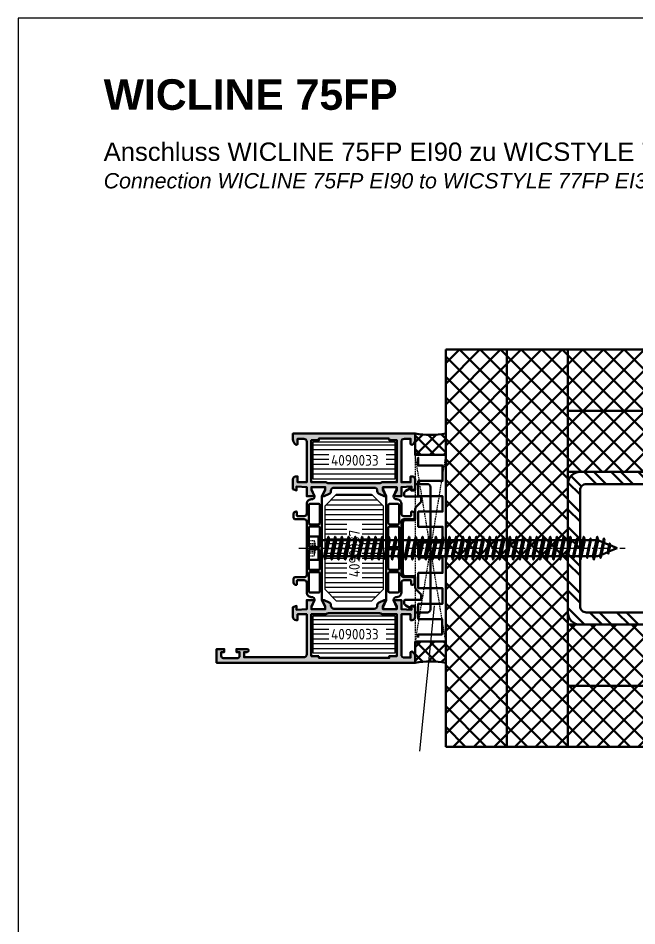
# Model space of a CAD drawing. Header units: millimetres. Extents: x -103 to 3427, y 224 to 818.
# Drawn here: x 3006.6 to 3209.1, y 521.1 to 818.1 of the extents above; entities that cross this region are included whole.
import ezdxf

# ---------------------------------------------------------------- set-up
doc = ezdxf.new("R2010")
doc.units = ezdxf.units.MM
doc.linetypes.add('CENTER', pattern=[7, 4, -1, 1, -1])
doc.linetypes.add('VERDECKT', pattern=[0.75, 0.5, -0.25])
for name, color, linetype in [('00TXT', 7, 'Continuous'), ('04TXT', 2, 'Continuous'), ('AM_6', 2, 'Continuous'), ('AM_8', 1, 'Continuous'), ('CENT_25', 40, 'CENTER'), ('HIDE_25', 3, 'VERDECKT'), ('WBC-GER-ENG', 7, 'Continuous')]:
    doc.layers.add(name, color=color, linetype=linetype)
for name, color, linetype, lineweight in [('AM_0', 7, 'Continuous', 50), ('AM_S', 7, 'Continuous', 50), ('AM_SP', 30, 'Continuous', 50), ('CONST25', 7, 'Continuous', 50), ('CONST35', 7, 'Continuous', 50), ('Cont3', 70, 'Continuous', 18), ('Docu-AM_8', 1, 'Continuous', 25), ('Visible (ISO)', 7, 'Continuous', 50)]:
    doc.layers.add(name, color=color, linetype=linetype, lineweight=lineweight)
doc.layers.add('BOUND_EXT', color=30, linetype='Continuous', plot=False)
doc.styles.get("Standard").update_dxf_attribs({"font": 'ISOCP.SHX'})
doc.styles.add('SWISS', font='swiss.ttf')
doc.styles.add('SWISSB', font='swissb.ttf')

# ---------------------------------------------------------------- blocks, each defined once
blk = doc.blocks.new('$$_EX')
at = {"layer": 'BOUND_EXT'}
for p, q in [((210, 297), (0, 297)), ((0, 297), (0, 0))]:
    blk.add_line(p, q, dxfattribs=at)
blk = doc.blocks.new('*X33')
at = {"color": 0}
for p, q in [((385.68, 70.82), (381.68, 74.82)), ((388.8, 70.82), (384.8, 74.82)), ((394.52, 70.82), (390.52, 74.82)), ((397.64, 70.82), (393.64, 74.82)), ((403.36, 70.82), (399.36, 74.82)), ((406.48, 70.82), (402.48, 74.82)), ((412.2, 70.82), (408.2, 74.82)), ((415.32, 70.82), (411.32, 74.82)), ((421.3, 70.55), (417.03, 74.82)), ((426.31, 68.67), (420.16, 74.82)), ((380.31, 67.35), (376.34, 71.32)), ((380.73, 70.05), (377.31, 73.47)), ((426.31, 65.54), (422.05, 69.8)), ((380.31, 61.63), (376.31, 65.63)), ((380.31, 58.51), (376.31, 62.51)), ((426.31, 59.83), (422.31, 63.83)), ((426.31, 56.7), (422.31, 60.7)), ((380.31, 52.79), (376.31, 56.79)), ((380.31, 49.67), (376.31, 53.67)), ((426.31, 50.99), (422.31, 54.99)), ((426.31, 47.86), (422.31, 51.86)), ((380.31, 43.96), (376.31, 47.96)), ((380.31, 40.83), (376.31, 44.83)), ((426.31, 42.15), (422.31, 46.15)), ((426.31, 39.03), (422.31, 43.03)), ((380.31, 35.12), (376.31, 39.12)), ((380.31, 31.99), (376.31, 35.99)), ((426.31, 33.31), (422.31, 37.31)), ((426.31, 30.19), (422.31, 34.19)), ((381.77, 24.82), (376.31, 30.28)), ((387.49, 24.82), (383.49, 28.82)), ((390.61, 24.82), (386.61, 28.82)), ((396.32, 24.82), (392.32, 28.82)), ((399.45, 24.82), (395.45, 28.82)), ((405.16, 24.82), (401.16, 28.82)), ((408.29, 24.82), (404.29, 28.82)), ((414, 24.82), (410, 28.82)), ((417.13, 24.82), (413.13, 28.82)), ((422.81, 24.85), (418.84, 28.82)), ((424.96, 25.82), (421.54, 29.24))]:
    blk.add_line(p, q, dxfattribs=at)
blk = doc.blocks.new('FR-BP')
at = {"layer": 'CONST25'}
h = blk.add_hatch(dxfattribs=at)
h.set_pattern_fill('ANSI37', color=256, scale=1.5, style=0)
h.set_pattern_definition([(45, (1708.403, 288.694), (-3.367596, 3.367596), []), (135, (1708.403, 288.694), (-3.367596, -3.367596), [])])
h.paths.add_polyline_path([(1442.49, 471.55), (1392.49, 471.55), (1392.49, 451.55), (1442.49, 451.55)])
h.paths.add_polyline_path([(1442.49, 451.55), (1392.49, 451.55), (1392.49, 431.55), (1442.49, 431.55)])
h.paths.add_polyline_path([(1462.49, 561.55), (1442.49, 561.55), (1442.49, 431.55), (1462.49, 431.55)])
h.paths.add_polyline_path([(1482.49, 561.55), (1462.49, 561.55), (1462.49, 431.55), (1482.49, 431.55)])
h.paths.add_polyline_path([(1442.49, 541.55), (1392.49, 541.55), (1392.49, 521.55), (1442.49, 521.55)])
h.paths.add_polyline_path([(1442.49, 561.55), (1392.49, 561.55), (1392.49, 541.55), (1442.49, 541.55)])
h.paths.add_polyline_path([(1392.49, 561.55), (1372.49, 561.55), (1372.49, 431.55), (1392.49, 431.55), (1392.49, 471.55)])
h.paths.add_polyline_path([(1372.49, 561.55), (1352.49, 561.55), (1352.49, 431.55), (1372.49, 431.55)])
at = {"layer": 'CONST35'}
for p, q in [((1392.49, 561.55), (1352.49, 561.55)), ((1352.49, 431.55), (1352.49, 561.55)), ((1372.49, 431.55), (1372.49, 561.55)), ((1392.49, 431.55), (1392.49, 561.55)), ((1442.49, 561.55), (1392.49, 561.55)), ((1442.49, 561.55), (1442.49, 431.55)), ((1482.49, 561.55), (1442.49, 561.55)), ((1442.49, 561.55), (1442.49, 521.55)), ((1462.49, 561.55), (1462.49, 431.55)), ((1482.49, 561.55), (1482.49, 431.55)), ((1442.49, 541.55), (1392.49, 541.55)), ((1442.49, 521.55), (1392.49, 521.55)), ((1392.49, 431.55), (1392.49, 471.55)), ((1392.49, 471.55), (1442.49, 471.55)), ((1392.49, 451.55), (1442.49, 451.55)), ((1352.49, 431.55), (1392.49, 431.55)), ((1392.49, 431.55), (1442.49, 431.55)), ((1442.49, 431.55), (1482.49, 431.55))]:
    blk.add_line(p, q, dxfattribs=at)
for points in [[(1438.49, 471.55), (1396.49, 471.55, -0.414214), (1392.49, 475.55), (1392.49, 517.55, -0.414214), (1396.49, 521.55), (1438.49, 521.55, -0.414214), (1442.49, 517.55), (1442.49, 475.55, -0.414214)], [(1436.49, 475.55), (1398.49, 475.55, -0.414214), (1396.49, 477.55), (1396.49, 515.55, -0.414214), (1398.49, 517.55), (1436.49, 517.55, -0.414214), (1438.49, 515.55), (1438.49, 477.55, -0.414214)]]:
    blk.add_lwpolyline(points, format="xyb", close=True, dxfattribs=at)
at = {"layer": 'CONST25', "xscale": -1}
blk.add_blockref('*X33', (1818.8, 446.74), dxfattribs=at)
blk = doc.blocks.new('4090037x')
at = {"layer": 'AM_8'}
h = blk.add_hatch(dxfattribs=at)
h.set_pattern_fill('ANSI31', color=256, scale=0.5, angle=45)
h.set_pattern_definition([(90, (-685.7828, -356.0314), (-1.5875, 3e-16), [])])
h.paths.add_polyline_path([(144.64, 1346.48), (140.84, 1350.28), (140.84, 1361.68), (144.64, 1365.48), (172.04, 1365.48), (175.84, 1361.68), (175.84, 1350.28), (172.04, 1346.48)])
at = {"layer": 'AM_6'}
blk.add_lwpolyline([(175.84, 1350.28), (172.04, 1346.48), (144.64, 1346.48), (140.84, 1350.28), (140.84, 1361.68), (144.64, 1365.48), (172.04, 1365.48), (175.84, 1361.68), (175.84, 1350.33)], dxfattribs=at)
at = {"layer": '04TXT', "insert": (148.61, 1357.62), "char_height": 3.5, "attachment_point": 1, "bg_fill": 3, "box_fill_scale": 1.2, "bg_fill_color": 256, "bg_fill_transparency": 0}
blk.add_mtext_dynamic_manual_height_columns('{\\C7;4090037}', width=17.6993, gutter_width=12.5, heights=[3.5], dxfattribs=at)
blk = doc.blocks.new('4090033x')
at = {"layer": 'AM_8'}
h = blk.add_hatch(dxfattribs=at)
h.set_pattern_fill('ANSI31', color=256, scale=0.5, angle=45)
h.set_pattern_definition([(90, (-662.6117, -355.7814), (-1.5875, 3e-16), [])])
h.paths.add_polyline_path([(123.89, 1342.48), (135.89, 1342.48), (135.89, 1369.48), (123.89, 1369.48)])
at = {"layer": 'AM_6'}
blk.add_lwpolyline([(123.89, 1342.48), (135.89, 1342.48), (135.89, 1369.48), (123.89, 1369.48)], close=True, dxfattribs=at)
at = {"layer": '04TXT', "insert": (128.04, 1348.45), "char_height": 3.5, "attachment_point": 1, "rotation": 90, "bg_fill": 3, "box_fill_scale": 1.2, "bg_fill_color": 256, "bg_fill_transparency": 0}
blk.add_mtext_dynamic_manual_height_columns('{\\C7;4090033}', width=17.3352, gutter_width=12.5, heights=[3.5], dxfattribs=at)
blk = doc.blocks.new('Schraube')
at = {"layer": 'CENT_25'}
blk.add_line((4235.9, 1223.88), (4129.07, 1223.88), dxfattribs=at)
at = {"layer": 'CONST25'}
for p, q in [((4131.76, 1223.88), (4134.02, 1224.82)), ((4131.76, 1223.88), (4134.49, 1222.75)), ((4134.02, 1224.82), (4134.49, 1222.75)), ((4134.32, 1224.94), (4136.1, 1225.68)), ((4134.32, 1224.94), (4134.84, 1222.61)), ((4136.37, 1225.79), (4137.99, 1226.46)), ((4138.56, 1226.53), (4140.32, 1226.53)), ((4140.61, 1226.53), (4142.37, 1226.53)), ((4142.96, 1226.53), (4144.72, 1226.53)), ((4145.01, 1226.53), (4146.77, 1226.53)), ((4147.36, 1226.53), (4148.97, 1226.53)), ((4149.56, 1226.53), (4151.17, 1226.53)), ((4151.76, 1226.53), (4153.37, 1226.53)), ((4153.96, 1226.53), (4155.57, 1226.53)), ((4156.16, 1226.53), (4157.77, 1226.53)), ((4158.36, 1226.53), (4159.97, 1226.53)), ((4160.56, 1226.53), (4162.17, 1226.53)), ((4162.76, 1226.53), (4164.37, 1226.53)), ((4164.96, 1226.53), (4166.57, 1226.53)), ((4167.16, 1226.53), (4168.77, 1226.53)), ((4169.36, 1226.53), (4170.97, 1226.53)), ((4171.56, 1226.53), (4173.17, 1226.53)), ((4173.76, 1226.53), (4175.37, 1226.53)), ((4175.96, 1226.53), (4177.57, 1226.53)), ((4178.16, 1226.53), (4179.77, 1226.53)), ((4180.36, 1226.53), (4181.97, 1226.53)), ((4182.56, 1226.53), (4184.17, 1226.53)), ((4184.76, 1226.53), (4186.37, 1226.53)), ((4186.96, 1226.53), (4188.57, 1226.53)), ((4189.16, 1226.53), (4190.77, 1226.53)), ((4191.36, 1226.53), (4192.97, 1226.53)), ((4193.56, 1226.53), (4195.17, 1226.53)), ((4195.76, 1226.53), (4197.37, 1226.53)), ((4197.96, 1226.53), (4199.57, 1226.53)), ((4200.16, 1226.53), (4201.77, 1226.53)), ((4202.36, 1226.53), (4203.97, 1226.53)), ((4204.56, 1226.53), (4206.17, 1226.53)), ((4206.76, 1226.53), (4208.37, 1226.53)), ((4208.96, 1226.53), (4210.57, 1226.53)), ((4211.16, 1226.53), (4212.77, 1226.53)), ((4213.36, 1226.53), (4214.97, 1226.53)), ((4215.56, 1226.53), (4217.17, 1226.53)), ((4217.76, 1226.53), (4219.37, 1226.53)), ((4219.96, 1226.53), (4221.57, 1226.53)), ((4222.16, 1226.53), (4223.77, 1226.53)), ((4224.36, 1226.53), (4225.97, 1226.53)), ((4226.56, 1226.53), (4229.56, 1226.53)), ((4134.84, 1222.61), (4136.91, 1221.75)), ((4137.23, 1221.62), (4138.16, 1221.23)), ((4138.16, 1221.23), (4139.07, 1221.23)), ((4139.66, 1221.23), (4141.42, 1221.23)), ((4141.71, 1221.23), (4143.47, 1221.23)), ((4144.06, 1221.23), (4145.82, 1221.23)), ((4146.11, 1221.23), (4147.87, 1221.23)), ((4148.46, 1221.23), (4150.07, 1221.23)), ((4150.66, 1221.23), (4152.27, 1221.23)), ((4152.86, 1221.23), (4154.47, 1221.23)), ((4155.06, 1221.23), (4156.67, 1221.23)), ((4157.26, 1221.23), (4158.87, 1221.23)), ((4159.46, 1221.23), (4161.07, 1221.23)), ((4161.66, 1221.23), (4163.27, 1221.23)), ((4163.86, 1221.23), (4165.47, 1221.23)), ((4166.06, 1221.23), (4167.67, 1221.23)), ((4168.26, 1221.23), (4169.87, 1221.23)), ((4170.46, 1221.23), (4172.07, 1221.23)), ((4172.66, 1221.23), (4174.27, 1221.23)), ((4174.86, 1221.23), (4176.47, 1221.23)), ((4177.06, 1221.23), (4178.67, 1221.23)), ((4179.26, 1221.23), (4180.87, 1221.23)), ((4181.46, 1221.23), (4183.07, 1221.23)), ((4183.66, 1221.23), (4185.27, 1221.23)), ((4185.86, 1221.23), (4187.47, 1221.23)), ((4188.06, 1221.23), (4189.67, 1221.23)), ((4190.26, 1221.23), (4191.87, 1221.23)), ((4192.46, 1221.23), (4194.07, 1221.23)), ((4194.66, 1221.23), (4196.27, 1221.23)), ((4196.86, 1221.23), (4198.47, 1221.23)), ((4199.06, 1221.23), (4200.67, 1221.23)), ((4201.26, 1221.23), (4202.87, 1221.23)), ((4203.46, 1221.23), (4205.07, 1221.23)), ((4205.66, 1221.23), (4207.27, 1221.23)), ((4207.86, 1221.23), (4209.47, 1221.23)), ((4210.06, 1221.23), (4211.67, 1221.23)), ((4212.26, 1221.23), (4213.87, 1221.23)), ((4214.46, 1221.23), (4216.07, 1221.23)), ((4216.66, 1221.23), (4218.27, 1221.23)), ((4218.86, 1221.23), (4220.47, 1221.23)), ((4221.06, 1221.23), (4222.67, 1221.23)), ((4223.26, 1221.23), (4224.87, 1221.23)), ((4225.46, 1221.23), (4227.07, 1221.23)), ((4227.66, 1221.23), (4229.56, 1221.23))]:
    blk.add_line(p, q, dxfattribs=at)
for points in [[(4135.92, 1226.53), (4137.02, 1221.23), (4137.16, 1220.68), (4137.31, 1221.23), (4136.21, 1226.53), (4136.06, 1227.08)], [(4139.66, 1221.23), (4138.56, 1226.53), (4138.26, 1227.63), (4137.97, 1226.53), (4139.07, 1221.23), (4139.36, 1220.13)], [(4140.32, 1226.53), (4141.42, 1221.23), (4141.56, 1220.68), (4141.71, 1221.23), (4140.61, 1226.53), (4140.46, 1227.08)], [(4144.06, 1221.23), (4142.96, 1226.53), (4142.66, 1227.63), (4142.37, 1226.53), (4143.47, 1221.23), (4143.76, 1220.13)], [(4144.72, 1226.53), (4145.82, 1221.23), (4145.96, 1220.68), (4146.11, 1221.23), (4145.01, 1226.53), (4144.86, 1227.08)], [(4148.46, 1221.23), (4147.36, 1226.53), (4147.06, 1227.63), (4146.77, 1226.53), (4147.87, 1221.23), (4148.16, 1220.13)], [(4150.66, 1221.23), (4149.56, 1226.53), (4149.26, 1227.63), (4148.97, 1226.53), (4150.07, 1221.23), (4150.36, 1220.13)], [(4152.86, 1221.23), (4151.76, 1226.53), (4151.46, 1227.63), (4151.17, 1226.53), (4152.27, 1221.23), (4152.56, 1220.13)], [(4155.06, 1221.23), (4153.96, 1226.53), (4153.66, 1227.63), (4153.37, 1226.53), (4154.47, 1221.23), (4154.76, 1220.13)], [(4157.26, 1221.23), (4156.16, 1226.53), (4155.86, 1227.63), (4155.57, 1226.53), (4156.67, 1221.23), (4156.96, 1220.13)], [(4159.46, 1221.23), (4158.36, 1226.53), (4158.06, 1227.63), (4157.77, 1226.53), (4158.87, 1221.23), (4159.16, 1220.13)], [(4161.66, 1221.23), (4160.56, 1226.53), (4160.26, 1227.63), (4159.97, 1226.53), (4161.07, 1221.23), (4161.36, 1220.13)], [(4163.86, 1221.23), (4162.76, 1226.53), (4162.46, 1227.63), (4162.17, 1226.53), (4163.27, 1221.23), (4163.56, 1220.13)], [(4166.06, 1221.23), (4164.96, 1226.53), (4164.66, 1227.63), (4164.37, 1226.53), (4165.47, 1221.23), (4165.76, 1220.13)], [(4168.26, 1221.23), (4167.16, 1226.53), (4166.86, 1227.63), (4166.57, 1226.53), (4167.67, 1221.23), (4167.96, 1220.13)], [(4170.46, 1221.23), (4169.36, 1226.53), (4169.06, 1227.63), (4168.77, 1226.53), (4169.87, 1221.23), (4170.16, 1220.13)], [(4172.66, 1221.23), (4171.56, 1226.53), (4171.26, 1227.63), (4170.97, 1226.53), (4172.07, 1221.23), (4172.36, 1220.13)], [(4174.86, 1221.23), (4173.76, 1226.53), (4173.46, 1227.63), (4173.17, 1226.53), (4174.27, 1221.23), (4174.56, 1220.13)], [(4177.06, 1221.23), (4175.96, 1226.53), (4175.66, 1227.63), (4175.37, 1226.53), (4176.47, 1221.23), (4176.76, 1220.13)], [(4179.26, 1221.23), (4178.16, 1226.53), (4177.86, 1227.63), (4177.57, 1226.53), (4178.67, 1221.23), (4178.96, 1220.13)], [(4181.46, 1221.23), (4180.36, 1226.53), (4180.06, 1227.63), (4179.77, 1226.53), (4180.87, 1221.23), (4181.16, 1220.13)], [(4183.66, 1221.23), (4182.56, 1226.53), (4182.26, 1227.63), (4181.97, 1226.53), (4183.07, 1221.23), (4183.36, 1220.13)], [(4185.86, 1221.23), (4184.76, 1226.53), (4184.46, 1227.63), (4184.17, 1226.53), (4185.27, 1221.23), (4185.56, 1220.13)], [(4188.06, 1221.23), (4186.96, 1226.53), (4186.66, 1227.63), (4186.37, 1226.53), (4187.47, 1221.23), (4187.76, 1220.13)], [(4190.26, 1221.23), (4189.16, 1226.53), (4188.86, 1227.63), (4188.57, 1226.53), (4189.67, 1221.23), (4189.96, 1220.13)], [(4192.46, 1221.23), (4191.36, 1226.53), (4191.06, 1227.63), (4190.77, 1226.53), (4191.87, 1221.23), (4192.16, 1220.13)], [(4194.66, 1221.23), (4193.56, 1226.53), (4193.26, 1227.63), (4192.97, 1226.53), (4194.07, 1221.23), (4194.36, 1220.13)], [(4196.86, 1221.23), (4195.76, 1226.53), (4195.46, 1227.63), (4195.17, 1226.53), (4196.27, 1221.23), (4196.56, 1220.13)], [(4199.06, 1221.23), (4197.96, 1226.53), (4197.66, 1227.63), (4197.37, 1226.53), (4198.47, 1221.23), (4198.76, 1220.13)], [(4201.26, 1221.23), (4200.16, 1226.53), (4199.86, 1227.63), (4199.57, 1226.53), (4200.67, 1221.23), (4200.96, 1220.13)], [(4203.46, 1221.23), (4202.36, 1226.53), (4202.06, 1227.63), (4201.77, 1226.53), (4202.87, 1221.23), (4203.16, 1220.13)], [(4205.66, 1221.23), (4204.56, 1226.53), (4204.26, 1227.63), (4203.97, 1226.53), (4205.07, 1221.23), (4205.36, 1220.13)], [(4207.86, 1221.23), (4206.76, 1226.53), (4206.46, 1227.63), (4206.17, 1226.53), (4207.27, 1221.23), (4207.56, 1220.13)], [(4210.06, 1221.23), (4208.96, 1226.53), (4208.66, 1227.63), (4208.37, 1226.53), (4209.47, 1221.23), (4209.76, 1220.13)], [(4212.26, 1221.23), (4211.16, 1226.53), (4210.86, 1227.63), (4210.57, 1226.53), (4211.67, 1221.23), (4211.96, 1220.13)], [(4214.46, 1221.23), (4213.36, 1226.53), (4213.06, 1227.63), (4212.77, 1226.53), (4213.87, 1221.23), (4214.16, 1220.13)], [(4216.66, 1221.23), (4215.56, 1226.53), (4215.26, 1227.63), (4214.97, 1226.53), (4216.07, 1221.23), (4216.36, 1220.13)], [(4218.86, 1221.23), (4217.76, 1226.53), (4217.46, 1227.63), (4217.17, 1226.53), (4218.27, 1221.23), (4218.56, 1220.13)], [(4221.06, 1221.23), (4219.96, 1226.53), (4219.66, 1227.63), (4219.37, 1226.53), (4220.47, 1221.23), (4220.76, 1220.13)], [(4223.26, 1221.23), (4222.16, 1226.53), (4221.86, 1227.63), (4221.57, 1226.53), (4222.67, 1221.23), (4222.96, 1220.13)], [(4225.46, 1221.23), (4224.36, 1226.53), (4224.06, 1227.63), (4223.77, 1226.53), (4224.87, 1221.23), (4225.16, 1220.13)], [(4227.66, 1221.23), (4226.56, 1226.53), (4226.26, 1227.63), (4225.97, 1226.53), (4227.07, 1221.23), (4227.36, 1220.13)]]:
    blk.add_lwpolyline(points, close=True, dxfattribs=at)
blk.add_lwpolyline([(4233.06, 1227.73), (4229.56, 1227.73), (4229.56, 1220.03), (4233.06, 1220.03, 0.414214), (4233.36, 1220.33), (4233.36, 1227.43, 0.414214)], format="xyb", close=True, dxfattribs=at)
for points in [[(4134.02, 1224.82), (4134.19, 1225.43), (4134.32, 1224.94)], [(4134.49, 1222.75), (4134.68, 1222.04), (4134.84, 1222.61)]]:
    blk.add_lwpolyline(points, dxfattribs=at)
at = {"layer": 'HIDE_25', "linetype": 'VERDECKT'}
for points in [[(4230.93, 1226.38), (4230.33, 1223.88)], [(4230.93, 1221.38), (4230.33, 1223.88)], [(4233.28, 1225.38), (4230.88, 1225.38)], [(4233.36, 1226.38), (4230.93, 1226.38)], [(4233.36, 1224.88), (4230.93, 1224.88)], [(4233.28, 1222.38), (4230.88, 1222.38)], [(4233.36, 1222.88), (4230.93, 1222.88)], [(4233.36, 1221.38), (4230.93, 1221.38)]]:
    blk.add_lwpolyline(points, dxfattribs=at)
for centre, radius, start, end in [((4239.03, 1223.88), 8.16, 172.9585, 187.0415), ((4235.73, 1225.63), 4.85, 171.1052, 188.8948), ((4236.72, 1223.88), 3.5, 163.4149, 196.5851), ((4235.73, 1222.13), 4.85, 171.1052, 188.8948)]:
    blk.add_arc(centre, radius, start, end, dxfattribs=at)
at = {"layer": 'HIDE_25'}
for centre in [(4236.12, 1225.63), (4236.12, 1222.13)]:
    blk.add_arc(centre, 2.86, 164.786, 195.214, dxfattribs=at)
blk = doc.blocks.new('4940171x')
at = {"layer": 'Visible (ISO)'}
for p, q in [((5068.93, -4011.71), (5067.59, -4012.48)), ((5069.19, -4011.67), (5069.08, -4011.67)), ((5069.29, -4012.22), (5069.29, -4011.77)), ((5070.49, -4012.32), (5069.39, -4012.32)), ((5070.69, -4010.42), (5070.69, -4012.12)), ((5074.69, -4010.22), (5070.89, -4010.22)), ((5075.69, -4011.22), (5075.69, -4051.22)), ((5067.09, -4013.34), (5067.09, -4014.07)), ((5067.29, -4014.27), (5072.49, -4014.27)), ((5072.69, -4014.47), (5072.69, -4015.93)), ((5072.63, -4016.08), (5070.99, -4017.72)), ((5070.69, -4018.43), (5070.69, -4021.82)), ((5066.69, -4023.02), (5066.69, -4039.42)), ((5070.49, -4022.02), (5067.69, -4022.02)), ((5070.49, -4040.42), (5067.69, -4040.42)), ((5070.69, -4044), (5070.69, -4040.62)), ((5072.63, -4046.36), (5070.99, -4044.71)), ((5072.69, -4047.97), (5072.69, -4046.5)), ((5067.09, -4049.09), (5067.09, -4048.37)), ((5067.29, -4048.17), (5072.49, -4048.17)), ((5068.93, -4050.73), (5067.59, -4049.96)), ((5069.19, -4050.77), (5069.08, -4050.77)), ((5069.29, -4050.22), (5069.29, -4050.67)), ((5070.49, -4050.12), (5069.39, -4050.12)), ((5070.69, -4052.02), (5070.69, -4050.32)), ((5074.69, -4052.22), (5070.89, -4052.22))]:
    blk.add_line(p, q, dxfattribs=at)
for centre, radius, start, end in [((5069.08, -4011.97), 0.3, 90, 120), ((5069.19, -4011.77), 0.1, 0, 90), ((5069.39, -4012.22), 0.1, 180, 270), ((5070.49, -4012.12), 0.2, 270, 0), ((5070.89, -4010.42), 0.2, 90, 180), ((5074.69, -4011.22), 1, 0, 90), ((5068.09, -4013.34), 1, 120, 180), ((5067.29, -4014.07), 0.2, 180, 270), ((5072.49, -4014.47), 0.2, 0, 90), ((5071.69, -4018.43), 1, 135, 180), ((5072.49, -4015.93), 0.2, 315, 0), ((5067.69, -4023.02), 1, 90, 180), ((5070.49, -4021.82), 0.2, 270, 0), ((5067.69, -4039.42), 1, 180, 270), ((5070.49, -4040.62), 0.2, 0, 90), ((5071.69, -4044), 1, 180, 225), ((5072.49, -4047.97), 0.2, 270, 0), ((5072.49, -4046.5), 0.2, 0, 45), ((5067.29, -4048.37), 0.2, 90, 180), ((5068.09, -4049.09), 1, 180, 240), ((5069.08, -4050.47), 0.3, 240, 270), ((5069.19, -4050.67), 0.1, 270, 0), ((5069.39, -4050.22), 0.1, 90, 180), ((5070.49, -4050.32), 0.2, 0, 90), ((5070.89, -4052.02), 0.2, 180, 270), ((5074.69, -4051.22), 1, 270, 0)]:
    blk.add_arc(centre, radius, start, end, dxfattribs=at)
blk = doc.blocks.new('A-1311073_docu_wos')
at = {"layer": 'Docu-AM_8'}
h = blk.add_hatch(color=256, dxfattribs=at)
edge = h.paths.add_edge_path()
edge.add_line((20.5, 29.8), (19.77, 28.19))
edge.add_arc((18.86, 28.6), 1, 270, 335.556, ccw=False)
edge.add_line((18.86, 27.6), (18.7, 27.6))
edge.add_arc((18.7, 26.6), 1, 90, 180)
edge.add_line((17.7, 26.6), (17.7, 13.4))
edge.add_arc((18.7, 13.4), 1, 180, 270)
edge.add_line((18.7, 12.4), (18.86, 12.4))
edge.add_arc((18.86, 11.4), 1, 24.444, 90, ccw=False)
edge.add_line((19.77, 11.81), (20.5, 10.2))
edge.add_line((20.5, 10.2), (20.5, 9.5))
edge.add_line((20.5, 9.5), (18.3, 10.5))
edge.add_line((18.3, 10.5), (17.5, 10.5))
edge.add_line((17.5, 10.5), (17.5, 6.1))
edge.add_line((17.5, 6.1), (18.3, 6.1))
edge.add_line((18.3, 6.1), (20.5, 7.1))
edge.add_line((20.5, 7.1), (20.5, 4.5))
edge.add_line((20.5, 4.5), (17.5, 4.5))
edge.add_line((17.5, 4.5), (17.28, 1.2))
edge.add_line((17.28, 1.2), (18.59, 1.2))
edge.add_line((18.59, 1.2), (18.15, 0))
edge.add_line((18.15, 0), (15, 0))
edge.add_arc((15, 1), 1, 180, 270, ccw=False)
edge.add_line((14, 1), (14, 1.5))
edge.add_line((14, 1.5), (15.9, 1.5))
edge.add_line((15.9, 1.5), (15.9, 4.5))
edge.add_line((15.9, 4.5), (2.7, 4.5))
edge.add_arc((2.7, 3.5), 1, 90, 180)
edge.add_line((1.7, 3.5), (1.7, 1.5))
edge.add_line((1.7, 1.5), (3.5, 1.5))
edge.add_line((3.5, 1.5), (3.71, 0.99))
edge.add_line((3.71, 0.99), (3.31, 0.59))
edge.add_arc((1.9, 2), 2, 270, 315, ccw=False)
edge.add_line((1.9, 0), (0, 0))
edge.add_line((0, 0), (0, 65))
edge.add_line((0, 65), (4.5, 65))
edge.add_line((4.5, 65), (4.5, 62.5))
edge.add_line((4.5, 62.5), (3.5, 62.5))
edge.add_line((3.5, 62.5), (3.5, 63.5))
edge.add_line((3.5, 63.5), (2.3, 63.5))
edge.add_arc((2.3, 62.7), 0.8, 90, 180)
edge.add_line((1.5, 62.7), (1.5, 58.3))
edge.add_arc((2.3, 58.3), 0.8, 180, 270)
edge.add_line((2.3, 57.5), (3.5, 57.5))
edge.add_line((3.5, 57.5), (3.5, 58.5))
edge.add_line((3.5, 58.5), (4.5, 58.5))
edge.add_line((4.5, 58.5), (4.5, 55))
edge.add_arc((4, 55), 0.5, -180, 0, ccw=False)
edge.add_line((3.5, 55), (3.5, 56))
edge.add_line((3.5, 56), (1.8, 56))
edge.add_line((1.8, 56), (1.8, 36.5))
edge.add_arc((2.8, 36.5), 1, 180, 270)
edge.add_line((2.8, 35.5), (15.9, 35.5))
edge.add_line((15.9, 35.5), (15.9, 38.5))
edge.add_line((15.9, 38.5), (14, 38.5))
edge.add_line((14, 38.5), (14, 39))
edge.add_arc((15, 39), 1, 90, 180, ccw=False)
edge.add_line((15, 40), (18.15, 40))
edge.add_line((18.15, 40), (18.59, 38.8))
edge.add_line((18.59, 38.8), (17.28, 38.8))
edge.add_line((17.28, 38.8), (17.5, 35.5))
edge.add_line((17.5, 35.5), (20.5, 35.5))
edge.add_line((20.5, 35.5), (20.5, 32.9))
edge.add_line((20.5, 32.9), (18.3, 33.9))
edge.add_line((18.3, 33.9), (17.5, 33.9))
edge.add_line((17.5, 33.9), (17.5, 29.5))
edge.add_line((17.5, 29.5), (18.3, 29.5))
edge.add_line((18.3, 29.5), (20.5, 30.5))
edge.add_line((20.5, 30.5), (20.5, 29.8))
edge = h.paths.add_edge_path(flags=0)
edge.add_line((2.2, 31.5), (2.2, 34))
edge.add_line((2.2, 34), (15.9, 34))
edge.add_line((15.9, 34), (15.9, 29.65))
edge.add_arc((17.95, 29.65), 2.05, 180, 205.6256)
edge.add_arc((15.2, 28.33), 1, 0, 25.6256, ccw=False)
edge.add_line((16.2, 28.33), (16.2, 11.67))
edge.add_arc((15.2, 11.67), 1, -25.6256, 0, ccw=False)
edge.add_arc((17.95, 10.35), 2.05, 154.3744, 180)
edge.add_line((15.9, 10.35), (15.9, 6))
edge.add_line((15.9, 6), (2.2, 6))
edge.add_line((2.2, 6), (2.2, 8.5))
edge.add_line((2.2, 8.5), (1.6, 8.5))
edge.add_line((1.6, 8.5), (1.6, 31.5))
edge.add_line((1.6, 31.5), (2.2, 31.5))
h = blk.add_hatch(color=256, dxfattribs=at)
edge = h.paths.add_edge_path()
edge.add_line((54.5, 29.8), (54.5, 30.5))
edge.add_line((54.5, 30.5), (56.7, 29.5))
edge.add_line((56.7, 29.5), (57.5, 29.5))
edge.add_line((57.5, 29.5), (57.5, 33.9))
edge.add_line((57.5, 33.9), (56.7, 33.9))
edge.add_line((56.7, 33.9), (54.5, 32.9))
edge.add_line((54.5, 32.9), (54.5, 35.5))
edge.add_line((54.5, 35.5), (57.5, 35.5))
edge.add_line((57.5, 35.5), (57.72, 38.8))
edge.add_line((57.72, 38.8), (56.41, 38.8))
edge.add_line((56.41, 38.8), (56.85, 40))
edge.add_line((56.85, 40), (60, 40))
edge.add_arc((60, 39), 1, 360, 450, ccw=False)
edge.add_line((61, 39), (61, 38.5))
edge.add_line((61, 38.5), (59.1, 38.5))
edge.add_line((59.1, 38.5), (59.1, 35.5))
edge.add_line((59.1, 35.5), (72.3, 35.5))
edge.add_arc((72.3, 36.5), 1, 270, 360)
edge.add_line((73.3, 36.5), (73.3, 38.5))
edge.add_line((73.3, 38.5), (71.5, 38.5))
edge.add_line((71.5, 38.5), (71.29, 39.01))
edge.add_line((71.29, 39.01), (71.69, 39.41))
edge.add_arc((73.1, 38), 2, 450, 495, ccw=False)
edge.add_line((73.1, 40), (75, 40))
edge.add_line((75, 40), (75, 0))
edge.add_line((75, 0), (73.1, 0))
edge.add_arc((73.1, 2), 2, 225, 270, ccw=False)
edge.add_line((71.69, 0.59), (71.29, 0.99))
edge.add_line((71.29, 0.99), (71.5, 1.5))
edge.add_line((71.5, 1.5), (73.3, 1.5))
edge.add_line((73.3, 1.5), (73.3, 3.5))
edge.add_arc((72.3, 3.5), 1, 360, 450)
edge.add_line((72.3, 4.5), (59.1, 4.5))
edge.add_line((59.1, 4.5), (59.1, 1.5))
edge.add_line((59.1, 1.5), (61, 1.5))
edge.add_line((61, 1.5), (61, 1))
edge.add_arc((60, 1), 1, 270, 360, ccw=False)
edge.add_line((60, 0), (56.85, 0))
edge.add_line((56.85, 0), (56.41, 1.2))
edge.add_line((56.41, 1.2), (57.72, 1.2))
edge.add_line((57.72, 1.2), (57.5, 4.5))
edge.add_line((57.5, 4.5), (54.5, 4.5))
edge.add_line((54.5, 4.5), (54.5, 7.1))
edge.add_line((54.5, 7.1), (56.7, 6.1))
edge.add_line((56.7, 6.1), (57.5, 6.1))
edge.add_line((57.5, 6.1), (57.5, 10.5))
edge.add_line((57.5, 10.5), (56.7, 10.5))
edge.add_line((56.7, 10.5), (54.5, 9.5))
edge.add_line((54.5, 9.5), (54.5, 10.2))
edge.add_line((54.5, 10.2), (55.23, 11.81))
edge.add_arc((56.14, 11.4), 1, 450, 515.556, ccw=False)
edge.add_line((56.14, 12.4), (56.3, 12.4))
edge.add_arc((56.3, 13.4), 1, 270, 360)
edge.add_line((57.3, 13.4), (57.3, 26.6))
edge.add_arc((56.3, 26.6), 1, 360, 450)
edge.add_line((56.3, 27.6), (56.14, 27.6))
edge.add_arc((56.14, 28.6), 1, 204.444, 270, ccw=False)
edge.add_line((55.23, 28.19), (54.5, 29.8))
edge = h.paths.add_edge_path(flags=0)
edge.add_line((73.4, 8.5), (73.4, 31.5))
edge.add_line((73.4, 31.5), (72.8, 31.5))
edge.add_line((72.8, 31.5), (72.8, 34))
edge.add_line((72.8, 34), (59.1, 34))
edge.add_line((59.1, 34), (59.1, 29.65))
edge.add_arc((57.05, 29.65), 2.05, 334.3744, 360, ccw=False)
edge.add_arc((59.8, 28.33), 1, 514.3744, 540)
edge.add_line((58.8, 28.33), (58.8, 11.67))
edge.add_arc((59.8, 11.67), 1, 540, 565.6256)
edge.add_arc((57.05, 10.35), 2.05, 360, 385.6256, ccw=False)
edge.add_line((59.1, 10.35), (59.1, 6))
edge.add_line((59.1, 6), (72.8, 6))
edge.add_line((72.8, 6), (72.8, 8.5))
edge.add_line((72.8, 8.5), (73.4, 8.5))
at = {"layer": 'AM_S'}
for points in [[(20.5, 29.8), (19.77, 28.19, -0.294108), (18.86, 27.6), (18.7, 27.6, 0.414214), (17.7, 26.6), (17.7, 13.4, 0.414214), (18.7, 12.4), (18.86, 12.4, -0.294108), (19.77, 11.81), (20.5, 10.2), (20.5, 9.5), (18.3, 10.5), (17.5, 10.5), (17.5, 6.1), (18.3, 6.1), (20.5, 7.1), (20.5, 4.5), (17.5, 4.5), (17.28, 1.2), (18.59, 1.2), (18.15, 0), (15, 0, -0.414214), (14, 1), (14, 1.5), (15.9, 1.5), (15.9, 4.5), (2.7, 4.5, 0.414214), (1.7, 3.5), (1.7, 1.5), (3.5, 1.5), (3.71, 0.99), (3.31, 0.59, -0.198912), (1.9, 0), (0, 0), (0, 65), (4.5, 65), (4.5, 62.5), (3.5, 62.5), (3.5, 63.5), (2.3, 63.5, 0.414214), (1.5, 62.7), (1.5, 58.3, 0.414214), (2.3, 57.5), (3.5, 57.5), (3.5, 58.5), (4.5, 58.5), (4.5, 55, -1), (3.5, 55), (3.5, 56), (1.8, 56), (1.8, 36.5, 0.414214), (2.8, 35.5), (15.9, 35.5), (15.9, 38.5), (14, 38.5), (14, 39, -0.414214), (15, 40), (18.15, 40), (18.59, 38.8), (17.28, 38.8), (17.5, 35.5), (20.5, 35.5), (20.5, 32.9), (18.3, 33.9), (17.5, 33.9), (17.5, 29.5), (18.3, 29.5), (20.5, 30.5), (20.5, 29.8)], [(54.5, 29.8), (54.5, 30.5), (56.7, 29.5), (57.5, 29.5), (57.5, 33.9), (56.7, 33.9), (54.5, 32.9), (54.5, 35.5), (57.5, 35.5), (57.72, 38.8), (56.41, 38.8), (56.85, 40), (60, 40, -0.414214), (61, 39), (61, 38.5), (59.1, 38.5), (59.1, 35.5), (72.3, 35.5, 0.414214), (73.3, 36.5), (73.3, 38.5), (71.5, 38.5), (71.29, 39.01), (71.69, 39.41, -0.198912), (73.1, 40), (75, 40), (75, 0), (73.1, 0, -0.198912), (71.69, 0.59), (71.29, 0.99), (71.5, 1.5), (73.3, 1.5), (73.3, 3.5, 0.414214), (72.3, 4.5), (59.1, 4.5), (59.1, 1.5), (61, 1.5), (61, 1, -0.414214), (60, 0), (56.85, 0), (56.41, 1.2), (57.72, 1.2), (57.5, 4.5), (54.5, 4.5), (54.5, 7.1), (56.7, 6.1), (57.5, 6.1), (57.5, 10.5), (56.7, 10.5), (54.5, 9.5), (54.5, 10.2), (55.23, 11.81, -0.294108), (56.14, 12.4), (56.3, 12.4, 0.414214), (57.3, 13.4), (57.3, 26.6, 0.414214), (56.3, 27.6), (56.14, 27.6, -0.294108), (55.23, 28.19), (54.5, 29.8)], [(2.2, 31.5), (2.2, 34), (15.9, 34), (15.9, 29.65, 0.112281), (16.1, 28.76, -0.112281), (16.2, 28.33), (16.2, 11.67, -0.112281), (16.1, 11.24, 0.112281), (15.9, 10.35), (15.9, 6), (2.2, 6), (2.2, 8.5), (1.6, 8.5), (1.6, 31.5), (2.2, 31.5)], [(73.4, 8.5), (73.4, 31.5), (72.8, 31.5), (72.8, 34), (59.1, 34), (59.1, 29.65, -0.112281), (58.9, 28.76, 0.112281), (58.8, 28.33), (58.8, 11.67, 0.112281), (58.9, 11.24, -0.112281), (59.1, 10.35), (59.1, 6), (72.8, 6), (72.8, 8.5), (73.4, 8.5)]]:
    blk.add_lwpolyline(points, format="xyb", close=True, dxfattribs=at)
at = {"layer": 'AM_SP'}
for points in [[(54.5, 32.9), (54.5, 32.95), (56.5, 33.95), (57.5, 33.95), (57.5, 29.45), (56.5, 29.45), (54.5, 30.45), (54.5, 30.5), (20.5, 30.5), (20.5, 30.45), (18.5, 29.45), (17.5, 29.45), (17.5, 33.95), (18.5, 33.95), (20.5, 32.95), (20.5, 32.9, 0.414214), (21.5, 33.9), (21.5, 34, -0.414214), (23, 35.5), (26.2, 35.5, 0.414214), (27, 36.3), (27, 38.5, 0.414214), (26.8, 38.7), (25.7, 38.7, -0.414214), (25.5, 38.9), (25.5, 39, -0.414214), (26.3, 39.8), (27.5, 39.8, -0.414214), (28, 39.3), (28, 36.3, 0.414214), (28.8, 35.5), (46.2, 35.5, 0.414214), (47, 36.3), (47, 39.3, -0.414214), (47.5, 39.8), (48.7, 39.8, -0.414214), (49.5, 39), (49.5, 38.9, -0.414214), (49.3, 38.7), (48.2, 38.7, 0.414214), (48, 38.5), (48, 36.3, 0.414214), (48.8, 35.5), (52, 35.5, -0.414214), (53.5, 34), (53.5, 33.9, 0.414214), (54.5, 32.9)], [(23, 31.7), (23, 34.3, -0.414214), (23.5, 34.8), (29.2, 34.8, -0.414214), (29.7, 34.3), (29.7, 31.7, -0.414214), (29.2, 31.2), (23.5, 31.2, -0.414214), (23, 31.7)], [(30.4, 31.7), (30.4, 34.3, -0.414214), (30.9, 34.8), (36.65, 34.8, -0.414214), (37.15, 34.3), (37.15, 31.7, -0.414214), (36.65, 31.2), (30.9, 31.2, -0.414214), (30.4, 31.7)], [(44.6, 31.7, -0.414214), (44.1, 31.2), (38.35, 31.2, -0.414214), (37.85, 31.7), (37.85, 34.3, -0.414214), (38.35, 34.8), (44.1, 34.8, -0.414214), (44.6, 34.3), (44.6, 31.7)], [(45.3, 31.7), (45.3, 34.3, -0.414214), (45.8, 34.8), (51.5, 34.8, -0.414214), (52, 34.3), (52, 31.7, -0.414214), (51.5, 31.2), (45.8, 31.2, -0.414214), (45.3, 31.7)], [(54.5, 7.1), (54.5, 7.05), (56.5, 6.05), (57.5, 6.05), (57.5, 10.55), (56.5, 10.55), (54.5, 9.55), (54.5, 9.5), (20.5, 9.5), (20.5, 9.55), (18.5, 10.55), (17.5, 10.55), (17.5, 6.05), (18.5, 6.05), (20.5, 7.05), (20.5, 7.1, -0.414214), (21.5, 6.1), (21.5, 6, 0.414214), (23, 4.5), (26.2, 4.5, -0.414214), (27, 3.7), (27, 1.5, -0.414214), (26.8, 1.3), (25.7, 1.3, 0.414214), (25.5, 1.1), (25.5, 1, 0.414214), (26.3, 0.2), (27.5, 0.2, 0.414214), (28, 0.7), (28, 3.7, -0.414214), (28.8, 4.5), (46.2, 4.5, -0.414214), (47, 3.7), (47, 0.7, 0.414214), (47.5, 0.2), (48.7, 0.2, 0.414214), (49.5, 1), (49.5, 1.1, 0.414214), (49.3, 1.3), (48.2, 1.3, -0.414214), (48, 1.5), (48, 3.7, -0.414214), (48.8, 4.5), (52, 4.5, 0.414214), (53.5, 6), (53.5, 6.1, -0.414214), (54.5, 7.1)], [(23, 8.3), (23, 5.7, 0.414214), (23.5, 5.2), (29.2, 5.2, 0.414214), (29.7, 5.7), (29.7, 8.3, 0.414214), (29.2, 8.8), (23.5, 8.8, 0.414214), (23, 8.3)], [(30.4, 8.3), (30.4, 5.7, 0.414214), (30.9, 5.2), (36.65, 5.2, 0.414214), (37.15, 5.7), (37.15, 8.3, 0.414214), (36.65, 8.8), (30.9, 8.8, 0.414214), (30.4, 8.3)], [(44.6, 8.3, 0.414214), (44.1, 8.8), (38.35, 8.8, 0.414214), (37.85, 8.3), (37.85, 5.7, 0.414214), (38.35, 5.2), (44.1, 5.2, 0.414214), (44.6, 5.7), (44.6, 8.3)], [(45.3, 8.3), (45.3, 5.7, 0.414214), (45.8, 5.2), (51.5, 5.2, 0.414214), (52, 5.7), (52, 8.3, 0.414214), (51.5, 8.8), (45.8, 8.8, 0.414214), (45.3, 8.3)]]:
    blk.add_lwpolyline(points, format="xyb", close=True, dxfattribs=at)

msp = doc.modelspace()

# ---------------------------------------------------------------- hatches: boundary and pattern name
at = {"layer": 'CONST25'}
h = msp.add_hatch(dxfattribs=at)
h.set_pattern_fill('ANSI37', color=256, style=0)
h.set_pattern_definition([(45, (2847.9978, -121.0665), (-2.245064, 2.245064), []), (135, (2847.9978, -121.0665), (-2.245064, -2.245064), [])])
h.paths.add_polyline_path([(3146.55, 682.14, -0.08392), (3136.55, 682.14), (3136.55, 675.14), (3146.55, 675.14)])
h = msp.add_hatch(dxfattribs=at)
h.set_pattern_fill('ANSI37', color=256, style=0)
h.set_pattern_definition([(315, (2847.9987, 1410.3412), (-2.245064, -2.245064), []), (225, (2847.9987, 1410.3412), (-2.245064, 2.245064), [])])
h.paths.add_polyline_path([(3146.55, 607.14, 0.08392), (3136.55, 607.14), (3136.55, 614.14), (3146.55, 614.14)])

# ---------------------------------------------------------------- linework, layer by layer
at = {"layer": '00TXT', "color": 3}
msp.add_line((3142.78, 625.79), (3137.97, 578.23), dxfattribs=at)
at = {"layer": 'CONST35'}
for points in [[(3136.55, 675.14), (3136.55, 682.14, 0.08392), (3146.55, 682.14), (3146.55, 675.14)], [(3136.55, 614.14), (3136.55, 607.14, -0.08392), (3146.55, 607.14), (3146.55, 614.14)]]:
    msp.add_lwpolyline(points, format="xyb", close=True, dxfattribs=at)
msp.add_lwpolyline([(3137.55, 674.31), (3137.55, 674.31), (3137.55, 674.31), (3137.55, 674.31), (3137.55, 674.31), (3137.55, 671.64), (3145.55, 671.64), (3145.55, 666.64), (3137.55, 666.64), (3137.55, 661.64), (3145.55, 661.64), (3145.55, 656.64), (3137.55, 656.64), (3137.55, 651.64), (3145.55, 651.64), (3145.55, 646.54), (3137.55, 646.54), (3137.55, 641.54), (3145.55, 641.54), (3145.55, 636.54), (3137.55, 636.54), (3137.55, 631.54), (3145.55, 631.54), (3145.55, 626.44), (3137.55, 626.44), (3137.55, 621.44), (3145.37, 621.44), (3145.37, 616.44), (3137.55, 616.44), (3137.55, 615.44)], dxfattribs=at)
at = {"layer": 'HIDE_25'}
msp.add_lwpolyline([(3146.55, 675.14), (3136.55, 675.14), (3136.55, 614.14), (3146.55, 614.14), (3146.55, 675.14), (3136.55, 614.14), (3146.55, 614.14), (3136.55, 675.14)], dxfattribs=at)

# ---------------------------------------------------------------- block references
at = {"xscale": -1}
msp.add_blockref('FR-BP', (4629.04, 148.08), dxfattribs=at)
at = {"xscale": -1, "rotation": 180}
msp.add_blockref('4940171x', (-1934.14, -3386.58), dxfattribs=at)
at = {"layer": 'Cont3', "xscale": 2, "yscale": 2, "zscale": 2}
msp.add_blockref('$$_EX', (3006.58, 224.07), dxfattribs=at)

# ---------------------------------------------------------------- texts
at = {"layer": 'AM_6', "color": 7, "style": 'SWISSB'}
msp.add_text('WICLINE 75FP', height=10, dxfattribs=at).set_placement((3034.58, 788.07))
at = {"layer": 'WBC-GER-ENG', "insert": (3034.58, 777.37), "char_height": 6, "width": 270.1392, "attachment_point": 1, "style": 'SWISS'}
msp.add_mtext('\\pxse0.91667;{\\C40;Anschluss WICLINE 75FP EI90 zu WICSTYLE 77FP EI30-C\\P\\fSwis721 BT|b0|i1|c0|p34;\\H0.83334x;Connection WICLINE 75FP EI90 to WICSTYLE 77FP EI30-C}', dxfattribs=at)

# ---------------------------------------------------------------- next in the draw order: block references
for name, p, rotation in [('4090033x', (1760.57, 803.19), 270), ('4090037x', (4472.53, 486.51), 90), ('4090033x', (1760.57, 746.29), 270)]:
    msp.add_blockref(name, p, dxfattribs=dict(rotation=rotation))

# ---------------------------------------------------------------- next in the draw order: block references
at = {"xscale": -1}
msp.add_blockref('Schraube', (7334.42, -579.24), dxfattribs=at)
at = {"layer": 'AM_0', "rotation": 90.00000000000001}
msp.add_blockref('A-1311073_docu_wos', (3136.55, 607.14), dxfattribs=at)

doc.saveas('drawing.dxf')
